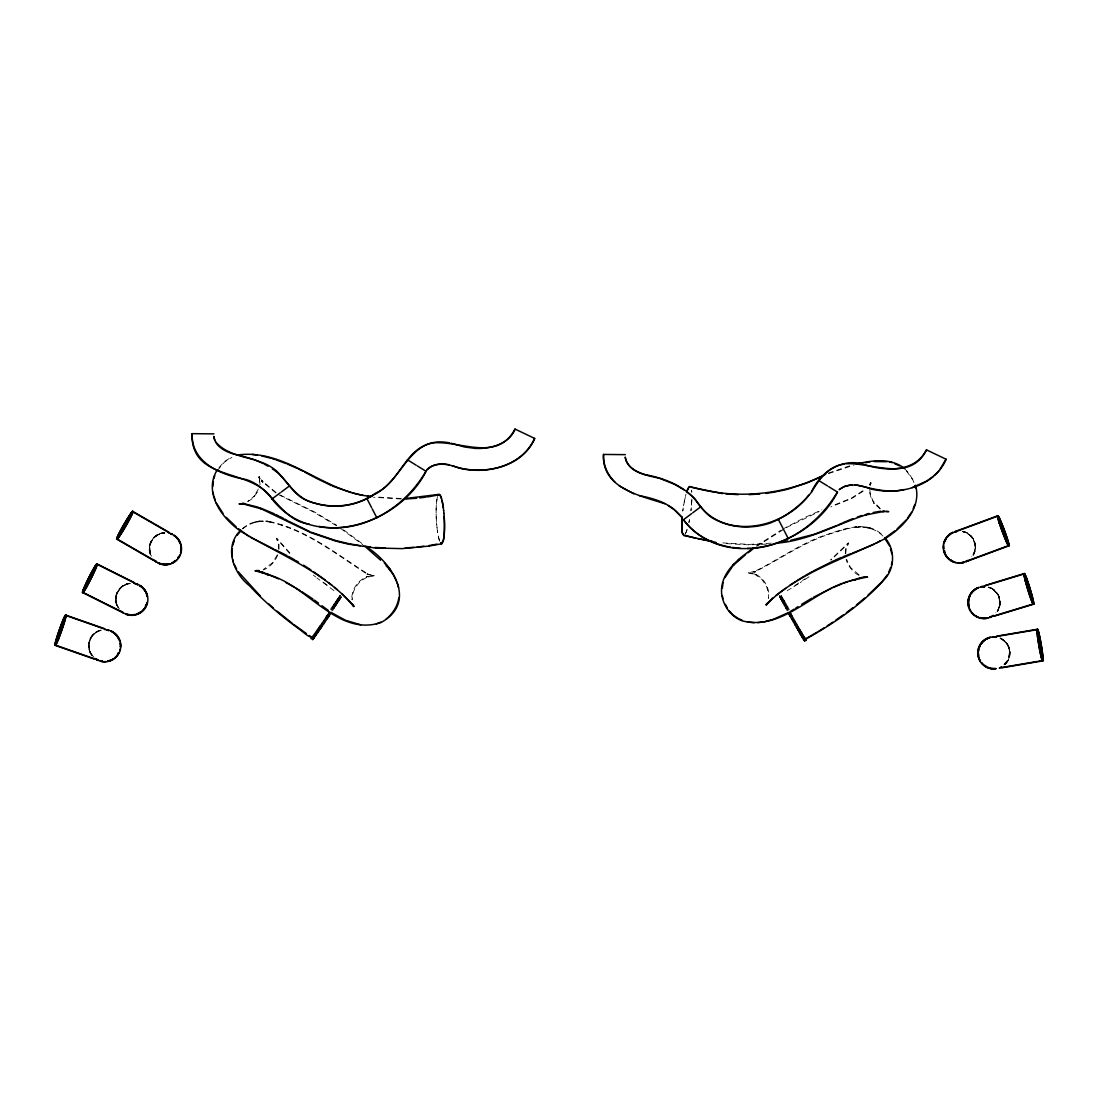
<?xml version="1.0" encoding="UTF-8"?>
<svg xmlns="http://www.w3.org/2000/svg" width="1098" height="1098" viewBox="0 0 1098 1098"><rect width="100%" height="100%" fill="white"/><g stroke="black" fill="none" stroke-linecap="round" stroke-linejoin="round"><path stroke-width="0.75" stroke-dasharray="5 3.75" d="M845.24 553.612L845.789 548.177L848.438 542.755L830.637 559.747M845.721 553.639L846.242 548.341L848.809 543.098L830.953 560.172M260.006 484.781L259.279 476.381L260.061 478.948L259.155 476.642L263.122 481.967L262.038 480.8L276.147 492.549M278.59 549.165L278.48 543.839L276.339 538.404L291.821 555.863M279.07 549.165L278.961 543.716L276.737 538.102L292.164 555.478M768.586 597.298L768.476 598.396L768.312 592.536L766.679 586.757L762.108 579.634L755.053 574.35L756.055 574.844L748.369 572.909L755.657 571.756L754.436 572.099C782.16 558.168 807.854 539.187 838.501 531.418M683.189 508.017L682.778 511.092L683.67 504.984M683.725 505.107L684.754 499.247A23.95 3.925 -82.4 0 1 685.989 494.237M684.246 502.225L684.795 499.48A23.47 3.843 -82.4 0 1 686.003 494.58M688.885 522.415L689.448 519.67M688.926 522.648L689.503 519.848M869.849 485.247L870.687 482.598L868.642 485.947L869.849 484.259M870.316 485.412L871.126 482.818L869.04 486.277L870.206 484.616M277.231 554.915L272.688 562.643L263.575 569.313M277.67 555.039C275.365 561.298 270.012 567.364 263.396 569.917M258.332 488.994L253.748 496.818L254.558 495.843L247.695 501.47M972.897 554.984C978.373 546.255 972.718 533.504 962.589 531.693A15.743 15.715 69.7 0 1 972.91 554.984L971.812 556.631M973.185 555.135C978.757 546.241 972.993 533.23 962.658 531.377A16.072 16.045 69.7 0 1 973.199 555.149M997.066 611.229C1003.05 602.843 998.164 589.791 988.159 587.375A15.743 15.715 73.1 0 1 997.08 611.243L995.886 612.808M257.536 491.959L252.76 498.382L245.197 503.172M339.941 596.283L340.462 595.418M341.505 596.722L339.364 600.181M339.213 597.463L340.572 595.363M340.284 598.739L341.272 597.175M338.28 598.945L339.804 596.612M337.155 600.688L338.829 598.163M338.266 601.91L340.16 599.055M335.851 602.692L337.649 600.002M336.99 603.859L338.98 600.894M334.41 604.902L336.29 602.088M335.576 606.027L337.621 602.98M332.831 607.29L334.766 604.408M334.025 608.374L336.098 605.3M331.157 609.829L333.119 606.906M332.392 610.859L334.451 607.798M330.429 609.335L332.406 606.412M331.678 610.378L333.737 607.318M332.145 606.837L334.094 603.941M333.367 607.921L335.425 604.847M333.765 604.476L335.672 601.677M334.945 605.602L337.004 602.569M335.274 602.294L337.1 599.632M336.427 603.475L338.431 600.524M336.633 600.345L338.349 597.847M337.759 601.567L339.68 598.739M337.827 598.643L340.284 595.171M338.925 599.892L340.751 597.243M338.843 597.216L340.27 595.281M339.927 598.492L340.998 596.996M217.5 470.356L224.472 462.093L231.884 457.386M1005.933 663.398C1013.07 655.698 1009.831 641.836 1000.004 638.103A16.072 16.045 80.4 0 1 1004.533 664.853M218.982 467.638L224.184 461.723L231.747 456.919M242.425 528.591C249.356 522.456 259.101 519.793 268.2 521.289M242.713 528.962C249.521 522.923 259.114 520.315 268.077 521.783M756.536 545.871L781.117 530.073M756.824 546.296L787.088 527.232L819.232 511.558M862.863 490.765L851.403 498.094L832.243 505.876M863.165 491.19L851.65 498.547L830.843 506.919M809.061 576.752L800.264 582.626M802.528 580.526L805.067 578.866M794.828 585.454L798.726 583.011M793.799 586.703L799.001 583.463M787.197 590.669L791.178 588.308M782.545 529.25L804.34 517.693L821.949 509.829M828.345 473.101L849.921 465.717M828.565 473.581L853.97 465.154M837.129 531.803C851.842 526.367 871.222 523.485 883.08 536.304M843.621 529.977L845.158 529.538M254.942 521.893L260.308 520.96M254.997 522.374L260.295 521.468M881.2 533.861C866.651 521.303 846.242 527.946 830.253 533.477C802.707 541.589 779.649 559.239 754.244 571.619L755.493 571.276L748.328 572.758L756.193 574.378L755.232 573.897C764.016 578.797 768.422 585.728 769.053 595.5M771.208 543.139L749.618 544.388L722.786 542.92M766.349 544.114L749.673 544.896L722.786 543.414M855.054 526.889L857.154 526.752M858.265 526.656L860.612 526.505M855.164 527.383L857.222 527.246M858.361 527.164L860.654 527.013M401.209 498.506L375.118 496.927M401.154 499L373.485 497.257M269.298 521.454C306.754 529.456 336.866 554.408 368.365 574.268L367.157 573.829L374.185 575.86L366.32 577.342L367.363 576.93L359.911 581.652L354.791 588.391L352.719 594.004L352.087 599.851L352.06 598.739M269.188 521.962C306.603 529.963 336.661 554.915 368.146 574.734L366.952 574.295L374.13 576.011L371.893 575.517L374.185 575.517L366.21 576.862L367.226 576.464C357.207 580.952 351.909 588.94 351.607 599.892L351.593 598.835M265.881 520.946L271.384 521.756M265.798 521.454L271.247 522.25M866.157 526.958L871.441 528.303M866.13 527.452L868.642 528.097M868.71 528.111L871.345 528.783M988.241 587.073C998.453 589.53 1003.435 602.857 997.341 611.408A16.072 16.045 73.1 0 0 990.149 587.718M281.225 524.707L282.749 525.269M287.731 527.109L289.09 527.603M859.103 574.899L850.552 567.529L846.627 559.472M858.952 575.352C853.64 572.936 847.738 566.06 846.174 559.568M280.237 495.074L314.193 511.792L336.633 525.228M278.192 494.471L313.932 512.244L336.345 525.668M343.496 529.812L363.205 544.361M340.476 528.371L362.889 544.773M275.859 492.988L261.681 481.171L262.751 482.324L258.716 476.903L259.608 479.167L258.826 476.573L259.663 481.981M334.025 590.669L316.828 577.919M323.141 582.146L329.29 586.689M880.267 508.525L872.965 500.825L870.645 495.239L869.726 489.337M880.047 508.937L873.514 502.664L874.228 503.666L871.194 498.259L869.534 492.343M313.328 575.091L315.661 576.972M904.642 468.626L908.76 473.101L914.565 482.447M92.397 655.52A15.743 15.715 -70.7 0 1 101.194 630.403C89.473 632.626 84.862 648.987 93.742 656.975M906.509 471.069L912.809 479.867L915.114 485.453M118.323 607.4A15.743 15.715 -63.4 0 1 130.223 583.614C118.323 584.328 111.667 599.961 119.449 609.019M779.456 596.008L779.992 596.845M781.158 595.624L781.886 596.818M779.223 595.445L780.705 597.998M781.378 595.898L782.778 598.314M779.978 596.694L781.584 599.481M782.325 597.477L785.043 602.157M780.925 598.259L782.627 601.224M783.437 599.357L786.374 604.449M782.037 600.139L785.111 605.478M782.449 600.894L783.807 603.241M786.086 603.9L787.801 606.919M784.699 604.682L786.511 607.908M787.582 606.48L789.311 609.555M786.195 607.276L787.993 610.488M786.827 606.919L788.57 609.98M785.427 607.702L787.252 610.913M785.386 604.298L787.088 607.331M783.986 605.08L785.811 608.306M784.054 601.869L785.701 604.82M782.654 602.665L784.452 605.849M782.86 599.673L784.439 602.5M781.474 600.469L783.203 603.584M781.831 597.751L783.299 600.414M780.431 598.547L782.092 601.526M780.98 596.132L782.311 598.575M781.131 599.728L779.47 596.585M779.58 596.914L780.925 599.371M91.01 654.051C85.287 645.24 90.818 632.132 101.126 630.115A16.072 16.045 -70.7 0 0 90.997 654.051M780.856 595.789L781.501 597.024M117.129 605.767C112.559 596.296 119.709 584.012 130.195 583.299A16.072 16.045 -63.4 0 0 118.035 607.565M150.728 554.257C146.803 544.732 154.516 533.12 164.81 533.052A15.743 15.715 -60 0 0 151.51 556.068M437.059 527.562L437.333 530.567A23.95 3.925 86.9 0 0 439.639 541.245M436.771 524.652L436.99 527.74M437.567 496.516A25.35 4.159 86.9 0 0 436.277 518.613L436.688 524.775M436.455 521.715L436.277 518.613A24.842 4.076 86.9 0 1 437.622 496.969M990.478 587.622A16.058 15.99 73.1 0 1 997.67 611.312M990.355 587.924A15.743 15.674 73.1 0 1 997.409 611.133M691.63 490.147A25.35 4.159 -82.4 0 1 691.809 491.945M691.891 498.986A25.35 4.159 -82.4 0 1 690.917 510.803A24.842 4.076 -82.4 0 0 691.795 499.233M687.06 529.771A23.95 3.925 -82.4 0 1 685.166 534.259M691.534 490.559A24.842 4.076 -82.4 0 1 691.713 492.316M687.06 529.401A23.47 3.843 -82.4 0 1 685.207 533.793M1000.36 638.048A16.058 15.99 80.4 0 1 1004.876 664.784M1000.237 638.336A15.743 15.674 80.4 0 1 1003.119 665.772M91.82 655.588A16.058 15.99 -70.7 0 1 100.796 629.991M90.956 653.763A15.743 15.674 -70.7 0 1 100.865 630.307M116.813 605.602A16.058 15.99 -63.4 0 1 127.89 583.477M117.102 605.478A15.743 15.674 -63.4 0 1 129.907 583.463M962.987 531.254A16.058 15.99 69.7 0 1 973.514 555.025M962.919 531.569A15.743 15.674 69.7 0 1 973.24 554.861M150.11 554.188A16.058 15.99 -60 0 1 164.494 532.544M151.208 555.89A15.743 15.674 -60 0 1 164.508 532.859M439.653 540.806A23.47 3.843 86.9 0 1 437.388 530.348M1009.501 652.253L1007.882 659.912L1002.762 665.827A15.743 15.715 80.4 0 0 999.88 638.391C1005.384 640.697 1009.295 646.269 1009.501 652.253M149.589 546.42L150.426 554.366A16.072 16.045 -60 0 1 164.796 532.708C157.316 532.955 150.577 538.981 149.589 546.42"/><path stroke-width="1.5" d="M192.205 433.655C190.778 462.944 222.125 475.352 246.103 479.551C272.414 487.43 280.47 520.246 309.293 524.171M603.639 454.435C602.857 464.866 607.661 475.05 615.045 482.242M232.103 548.588L232.117 556.713M722.319 588.35L723.06 582.516M212.861 486.579L213.383 481.555M891.466 564.811L891.919 562.08M398.78 597.957C397.627 606.357 392.439 613.947 386.002 619.258M213.89 478.618L214.755 475.75M232.598 545.692L234.354 540.655M890.656 567.419L888.749 572.236M240.737 530.279C223.47 546.365 233.064 573.17 249.603 585.824C264.563 601.951 281.431 616.211 299.219 629.127C307.838 635.413 312.422 642.426 317.349 630.211M309.252 635.495L313.41 638.295L314.275 636.716M913.179 508.703L914.799 504.545M515.14 429.126C509.335 443.4 492.179 448.423 478.028 448.519M534.575 438.39C521.056 468.626 480.869 476.052 452.047 465.689M926.575 449.919C909.679 482.791 873.102 462.409 846.174 463.754M946.009 459.184L939.696 469.82M767.79 602.747L766.294 605.025L771.51 599.522L770.494 600.469C803.324 570.809 846.187 558.155 884.796 538.816C902.611 527.836 921.977 508.278 915.567 485.357M724.996 577.603L732.984 565.635L745.556 554.682M313.767 637.567L313.122 638.734L313.946 637.691M427.053 469.875C435.508 461.174 449.274 464.125 459.28 468.132C486.785 474.83 522.552 466.458 534.781 438.486L514.948 429.03C498.08 461.805 461.572 441.327 434.712 442.741C405.244 446.035 400.866 482.022 375.557 493.194C358.346 505.505 335.672 509.06 315.387 503.255C299.274 500.208 290.503 486.4 280.457 475.159C263.781 454.668 232.131 461.256 215.73 441.972M425.928 471.207C404.942 507.77 362.024 534.534 319.01 526.409M839.435 489.639C848.301 482.214 860.942 485.069 870.7 488.926C898.219 495.61 933.973 487.251 946.202 459.28L926.369 449.823C914.62 473.705 882.257 471.275 860.969 463.466C839.545 459.211 820.151 472.881 811.532 491.794M837.349 491.986C819.781 522.223 787.774 546.035 752.254 548.327M217.116 470.109C203.144 492.755 222.125 518.517 240.805 531.322C277.767 553.625 319.518 569.601 349.919 601.759L348.972 600.73L353.748 606.618L352.431 604.243M312.038 637.142L311.118 638.83L320.465 625.668M314.989 635.564L312.45 639.736L320.328 628.687M314.138 636.799L315.908 634.109M315.675 634.466L316.8 632.709M317.02 632.393L318.283 630.444M318.091 630.705L319.696 628.276M329.537 612.3L323.855 620.741M330.869 613.192L327.108 618.764L328.988 616.005M325.749 617.941L327.657 615.1M325.186 621.633L327.122 618.723M322.002 623.472L323.965 620.548M323.334 624.364L325.337 621.358M322.181 623.156L318.516 628.564M323.594 623.925L319.847 629.456M320.177 628.934L321.92 626.382M907.415 518.256L911.573 512.286M317.308 633.052L318.859 630.828M316.114 634.754L317.528 632.736M887.349 574.858L881.831 581.94L868.093 595.061M315.099 636.181L316.348 634.411M314.275 637.307L315.346 635.797M313.671 638.116L314.55 636.909M237.113 535.248L241.038 530.622M752.679 548.629C738.048 559.074 720.288 572.731 721.592 592.824C722.58 604.929 730.568 616.705 742.221 620.85C784.892 631.625 815.32 586.62 855.424 579.73M765.91 604.682L772.594 598.108M808.718 495.225C782.49 530.156 720.357 541.465 695.418 499.494C682.38 485.33 663.727 478.028 645.144 474.638C636.703 472.181 626.684 466.925 625.366 457.29M426.889 469.738C432.392 463.836 441.533 463.054 449.027 464.742M906.234 519.93L897.052 528.962M934.398 475.31L938.804 471.042M738.185 560.076L739.201 559.115M732.627 565.25L733.972 564.001M732.984 565.635L734.301 564.399M738.515 560.46L739.517 559.527M894.76 530.883L884.521 538.377M864.757 598.026L856.44 604.902M839.284 489.488L844.499 486.373L852.254 484.767M846.352 612.684L852.762 607.839M747.999 552.788L752.967 549.055M776.204 595.212L785.564 588.322M213.959 433.875L191.985 433.655C190.928 482.818 251.964 467.172 271.961 498.972L280.223 492.824M281.308 492.014L289.584 485.851M691.658 513.603L683.381 519.766C724.804 572.744 809.981 546.31 837.541 492.11L828.757 486.702M692.742 512.793L701.018 506.645M843.703 614.606L835.605 620.301M933.3 476.381L926.932 480.938L912.205 487.526M438.445 494.704L439.447 494.429A23.95 3.925 86.9 0 1 443.331 507.564L443.606 510.584M438.486 495.184L439.461 494.924A23.47 3.843 86.9 0 1 441.506 498.863M244.346 503.392L239.021 503.9L245.43 504.243L243.248 503.927L262.312 509.184L260.885 508.649L310.995 532.708L335.782 541.122L348.642 544.183L375.036 547.984L401.95 548.629L428.975 546.09L441.725 543.771L443.084 541.643A25.35 4.159 86.9 0 0 444.374 519.546L444.196 516.444M789.709 585.412L795.693 581.487M827.233 625.86L832.86 622.182M795.611 608.237L798.04 606.645M372.387 495.445C403.68 481.789 408.346 434.547 449.521 442.892M818.628 631.281L824.392 627.685M796.901 580.705L804.299 576.148M801.691 604.271L811.902 598.177M790.08 611.613L794.225 609.088M817.159 632.16L805.465 638.94M875.861 543.441L880.198 540.916M805.561 575.421L811.875 571.784M371.289 496.131C352.76 507.743 328.673 509.184 308.511 501.045C292.041 495.651 286.647 477.397 272.373 468.97M271.961 498.972C313.369 551.951 398.547 525.53 426.106 471.316L417.322 465.909M805.52 639.269C834.947 622.868 864.153 602.98 886.402 577.081C895.076 565.703 894.527 548.437 884.947 537.773M813.165 571.097L833.849 560.735M813.385 597.326L831.515 588.212M788.693 612.464L773.308 619.327L764.469 621.77M874.365 544.169L852.185 553.241M773.17 521.825C788.076 515.044 801.513 504.764 811.71 491.918C819.135 479.236 828.565 465.772 844.582 464.083M821.647 476.477L806.563 483.106L788.09 489.09M838.145 524.94L842.001 523.183M833.039 587.567L842.07 583.82M836.717 525.544L814.538 534.204L790.807 540.271M835.153 560.131L841.356 557.468M825.586 474.24C783.986 495.802 734.425 499.947 689.668 486.455A23.95 3.925 -82.4 0 0 686.621 492.124M843.291 522.593L846.832 521.083M848.027 520.576L852.721 518.723M376.394 623.815L380.855 622.086M842.907 556.81L850.579 553.804M956.633 530.979L997.986 515.689M957.374 531.048L998.096 515.991M967.626 560.749L1008.993 545.445M967.75 561.051L1009.103 545.747M843.566 583.216L847.999 581.624M857.36 517.021L861.916 515.497M771.867 522.428C753.201 529.373 731.392 528.522 713.851 518.805C702.555 512.903 698.15 499.988 687.911 492.81M849.468 581.103L859.446 578.056M236.825 455.135C286.262 447.531 324.143 493.222 372.098 496.488M985.263 585.399L1024.434 573.499M985.373 585.701L1024.53 573.801M993.47 616.074L1033.657 603.859M993.58 616.376L1033.753 604.161M854.038 580.115L861.024 578.152M866.336 514.18L869.122 513.439M860.585 577.795L864.428 576.875M859.46 578.591L867.571 576.999L864.263 577.109M856.399 464.015C872.21 460.378 891.027 457.468 904.642 468.626M777.809 491.451L786.648 489.502M873.185 512.491L880.843 511.188M438.926 494.375L405.848 498.478M427.52 496.941L437.32 495.157M428.961 545.596L436.922 544.155M996.229 636.236L1037.637 629.236M997.341 636.373L1009.817 634.273M1010.585 634.136L1037.692 629.552M1001.513 667.529L1004.89 666.966M1006.056 666.761L1037.171 661.504M1038.008 661.367L1042.537 660.598M1001.582 667.845L1042.976 660.845M765.841 493.427L776.341 491.78M784.315 541.396L787.568 540.889M776.272 543.181C808.485 540.875 836.456 524.295 866.542 514.633L865.087 515.058L884.508 511.311L882.298 511.462L888.721 511.613L886.072 511.352M865.183 462.711L869.822 462.011M904.148 489.543C887.459 493.757 871.153 488.13 855.067 484.753M757.853 622.621L762.822 621.99M419.779 497.902L425.983 497.133M417.171 547.051L423.91 546.214M759.761 494.004L749.056 494.649M874.241 461.558L886.937 461.695M405.807 498.972L416.677 498.272M405.368 547.902L413.809 547.367M690.107 486.922L689.613 486.936A23.47 3.843 -82.4 0 0 686.621 492.494M682.133 517.199A25.35 4.159 -82.4 0 0 682.325 533.216L684.027 535.44M258.936 570.507L256.397 570.562L263.122 572.483M258.922 571.001L254.983 570.74L262.944 572.964M625.393 454.654L603.42 454.435C602.006 488.583 639.928 495.459 664.908 503.79M747.203 548.451L750.579 548.492M738.281 494.649L725.929 493.88M375.132 547.477L385.178 548.026M865.224 577.15L866.198 577.205M476.491 448.56L464.495 446.982L451.127 443.208M754.216 622.662L747.45 622.058M363.52 546.173L370.15 546.914M441.725 543.771L441.218 543.716A23.95 3.925 86.9 0 1 440.696 543.277M732.105 547.394L740.45 548.369M252.211 454.421L257.385 455.135M242.603 503.364L258.414 507.249M722.841 493.62L691.713 487.347M712.739 541.479L697.752 538.624M716.074 542.453L683.519 535.467M367.459 496.2L370.479 496.721M350.427 543.977L360.226 545.692M360.775 624.831L345.623 620.343L330.827 612.286M239.186 455.327L253.528 459.335M639.338 495.623C651.759 498.053 664.441 501.525 674.46 509.637M730.431 547.188C712.286 543.908 694.183 535.22 683.56 519.629M237.923 455.052C227.959 453.076 215.469 447.792 213.712 436.524M261.749 455.931L271.096 458.305M352.609 492.947L362.958 495.404M348.793 543.688L335.961 540.628L311.214 532.242M889.531 461.956L892.098 462.615M685.138 535.385L696.091 538.281M658.429 478.028C646.049 475.187 627.96 472.318 625.146 457.317M351.168 492.508L332.68 486.181M272.331 458.69L274.802 459.472M659.761 478.385L674.803 484.41L683.793 489.763M65.537 615.031L104.79 628.77M65.798 615.456L104.694 629.085M55.037 644.979L76.393 652.459M76.915 652.637L94.689 658.869M54.941 645.281L94.565 659.157M276.037 459.856L286.317 463.658M259.773 507.729L274.349 513.809M261.626 571.934L268.42 574.432M261.42 572.401L268.228 574.913M254.777 459.842L263.383 463.631M267.089 573.938L278.412 578.824M266.869 574.405C307.069 583.793 336.688 637.279 380.992 622.539C417.913 602.226 392.439 562.615 365.661 546.392M287.594 464.152L296.693 468.146M633.862 493.853L619.162 485.796M894.596 463.631L899.482 465.813M273.731 548.959L250.769 537.485M331.322 485.577L314.989 477.616M309.732 531.583L288.39 521.138M739.489 618.998L742.358 620.384M275.214 549.673L287.127 555.684M298.011 468.75L303.309 471.344M275.873 514.55L278.892 516.033M96.802 563.823L134.354 582.626M96.665 564.111L133.874 582.736M82.597 592.206L120.162 611.01M82.446 592.481L121.288 611.929M304.64 472.044L313.63 476.889M280.031 516.623L283.462 518.407M285.658 582.434L294.415 587.238M264.536 464.262L267.994 466.17M284.684 519.093L287.154 520.466M288.623 556.466L294.868 559.98M738.048 618.298L733.148 615.086L729.086 610.68M132.625 511.297L168.982 532.297M132.46 511.572L168.845 532.571M116.759 538.775L153.13 559.788M116.594 539.063L154.2 560.776M296.103 560.68L298.587 562.176M295.87 588.061L300.221 590.697M818.82 480.581L827.604 485.989M407.399 459.788L416.183 465.209M668.298 505.656L674.323 509.815L681.24 516.746M303.556 565.182L310.912 569.917M301.675 591.575L313.04 599.11M313.314 571.564L325.145 579.977M249.342 536.648L238.609 528.852M306.493 633.628L294.044 624.666M314.412 600.112L318.516 603.104M328.206 610.378L321.961 605.753M292.686 623.65L277.067 611.161M328.535 582.613L331.939 585.248M683.574 534.973L682.407 532.791A24.842 4.076 -82.4 0 1 682.229 517.076M236.111 526.793L226.161 517.295M366.567 547.82L380.622 560.186M334.533 587.389L337.141 589.544M675.325 510.392L681.419 516.609M342.151 593.881L354.146 606.302M268.53 603.708L273.333 607.976M260.501 596.214L238.28 571.77M384.341 562.986L385.288 564.015M389.186 568.256L390.435 569.629M388.816 568.627L393.811 575.448L396.543 581.254M385.933 565.484L390.051 569.972M884.617 538.102L889.49 545.761M223.018 513.397L216.182 502.774M805.163 638.775L803.901 636.73M802.995 638.281L804.271 640.216L803.722 639.009M802.281 637.128L803.228 638.707M802.995 635.234L806.261 640.477L805.479 638.72M801.389 635.66L804.861 641.273L803.407 638.212M236.605 569.025L234.245 564.331M803.448 636.071L800.73 631.391M800.36 633.903L802.062 636.867M802.336 634.191L799.399 629.099M800.936 634.987L797.875 629.648M799.179 631.885L800.538 634.232M797.971 626.615L799.687 629.648M796.475 627.219L798.287 630.444M796.462 623.993L798.191 627.054M794.993 624.638L796.791 627.85M794.897 621.235L796.613 624.309M793.456 621.935L795.213 625.105M794.979 621.441L789.984 612.574M791.891 619.176L793.58 622.223M725.284 604.298L727.452 608.127M791.905 619.286L788.584 613.37M790.107 612.753L791.685 615.58M792.742 618.805L794.403 621.756M788.707 613.535L790.313 616.39M797.299 627.013L798.671 629.511M800.332 632.462L801.513 634.658M801.073 633.93L802.062 635.756M801.856 635.399L803.969 639.448M778.262 519.217L782.998 528.371M783.615 529.579L788.35 538.747M366.828 498.423L371.563 507.592M372.181 508.799L376.93 517.954M805.369 638.652L805.671 639.42M397.064 582.53L398.615 587.581M214.783 440.078L213.932 436.51M890.492 548.616L891.837 553.79M214 496.227L215.304 500.51M232.721 559.376L233.311 561.97M212.971 492.151L213.575 494.8M915.114 485.453L915.759 488.39M722.347 595.802L722.978 598.712M443.674 510.405L443.894 513.493M443.963 513.384L444.292 519.532A24.842 4.076 86.9 0 1 443.029 541.177L441.204 543.222A23.47 3.843 86.9 0 1 440.682 542.796M1024.393 574.611A15.743 0.988 73.1 0 1 1030.267 589.502A15.743 0.988 73.1 0 1 1032.765 602.596M1024.393 575.064A16.058 1.016 73.1 0 1 1030.006 588.555A16.058 1.016 73.1 0 1 1032.847 602.884M988.022 618.064A16.058 15.99 73.1 0 1 974.681 615.223M973.157 613.906A16.058 15.99 73.1 0 1 971.812 612.409M970.659 610.763A16.058 15.99 73.1 0 1 969.726 608.978M969.026 607.084A16.058 15.99 73.1 0 1 969.973 595.308M970.975 593.551A16.058 15.99 73.1 0 1 978.702 587.389M980.61 586.812A16.058 15.99 73.1 0 1 984.604 586.387M993.484 615.621A16.058 15.99 73.1 0 1 989.929 617.488M987.953 617.749A15.743 15.674 73.1 0 1 980.157 617.598M968.875 605.067A15.743 15.674 73.1 0 1 968.971 599.165M969.507 597.271A15.743 15.674 73.1 0 1 970.261 595.445M971.236 593.73A15.743 15.674 73.1 0 1 975.34 589.516M977.014 588.487A15.743 15.674 73.1 0 1 978.812 587.691M982.628 586.785A15.743 15.674 73.1 0 1 984.604 586.703M993.306 615.347A15.743 15.674 73.1 0 1 989.82 617.186M980.253 586.908A16.072 16.045 73.1 0 1 984.261 586.469M991.425 616.774A16.072 16.045 73.1 0 1 989.572 617.598M987.651 618.188A16.072 16.045 73.1 0 1 968.573 607.221A16.072 16.045 73.1 0 1 978.318 587.499M982.271 586.881A15.743 15.715 73.1 0 1 984.247 586.799M991.274 616.5A15.743 15.715 73.1 0 1 989.463 617.296M987.569 617.872A15.743 15.715 73.1 0 1 979.732 617.735M977.865 617.076A15.743 15.715 73.1 0 1 976.095 616.198M974.448 615.113A15.743 15.715 73.1 0 1 971.62 612.355M970.495 610.735A15.743 15.715 73.1 0 1 969.575 608.978M968.875 607.125A15.743 15.715 73.1 0 1 969.822 595.569M970.81 593.853A15.743 15.715 73.1 0 1 976.63 588.597M1037.459 631.076A15.743 0.988 80.4 0 1 1040.89 642.948A15.743 0.988 80.4 0 1 1042.633 660.323M1037.39 630.801A16.058 1.016 80.4 0 1 1041.069 643.895A16.058 1.016 80.4 0 1 1042.482 660.159M995.859 668.819A16.058 15.99 80.4 0 1 987.98 667.653M986.182 666.747A16.058 15.99 80.4 0 1 984.508 665.635M982.985 664.317A16.058 15.99 80.4 0 1 981.639 662.808M980.487 661.161A16.058 15.99 80.4 0 1 979.567 659.363M978.853 657.482A16.058 15.99 80.4 0 1 978.181 653.502M978.222 651.485A16.058 15.99 80.4 0 1 978.524 649.494M979.059 647.559A16.058 15.99 80.4 0 1 979.841 645.693M980.843 643.95A16.058 15.99 80.4 0 1 990.506 637.211M992.482 636.867A16.058 15.99 80.4 0 1 996.49 636.964M1001.582 667.09A16.058 15.99 80.4 0 1 999.743 667.9M995.817 668.504A15.743 15.674 80.4 0 1 991.892 668.408M989.957 667.996A15.743 15.674 80.4 0 1 988.104 667.351M986.333 666.472A15.743 15.674 80.4 0 1 984.7 665.374M978.716 655.465A15.743 15.674 80.4 0 1 978.51 653.488M978.551 651.512A15.743 15.674 80.4 0 1 978.84 649.563M979.361 647.655A15.743 15.674 80.4 0 1 980.116 645.83M981.104 644.128A15.743 15.674 80.4 0 1 985.208 639.914M986.896 638.885A15.743 15.674 80.4 0 1 988.694 638.089M992.51 637.197A15.743 15.674 80.4 0 1 996.435 637.279M995.461 668.888A16.072 16.045 80.4 0 1 977.934 655.588A16.072 16.045 80.4 0 1 990.108 637.265M992.057 636.936A16.072 16.045 80.4 0 1 996.078 637.018M1001.184 667.172A16.072 16.045 80.4 0 1 999.331 667.982M995.433 668.572A15.743 15.715 80.4 0 1 981.434 662.698M980.308 661.065A15.743 15.715 80.4 0 1 979.389 659.322M978.702 657.455A15.743 15.715 80.4 0 1 978.044 653.571M978.085 651.594A15.743 15.715 80.4 0 1 978.908 647.724M979.677 645.912A15.743 15.715 80.4 0 1 990.19 637.581M992.084 637.252A15.743 15.715 80.4 0 1 996.037 637.334M65.4 616.87A15.743 0.988 -70.7 0 1 65.194 617.817M55.353 644.828A15.743 0.988 -70.7 0 1 59.031 630.787A15.743 0.988 -70.7 0 1 65.537 615.374M55.545 644.691A16.058 1.016 -70.7 0 1 59.004 630.801A16.058 1.016 -70.7 0 1 65.688 615.347M110.637 630.828A16.058 15.99 -70.7 0 1 119.723 640.985M120.176 642.948A16.058 15.99 -70.7 0 1 120.341 646.969M118.708 652.761A16.058 15.99 -70.7 0 1 117.692 654.518M116.484 656.124A16.058 15.99 -70.7 0 1 115.07 657.551M113.492 658.814A16.058 15.99 -70.7 0 1 108.002 661.257M106.026 661.586A16.058 15.99 -70.7 0 1 100.042 661.078M98.161 660.42A16.058 15.99 -70.7 0 1 94.689 658.416M104.79 629.579A16.058 15.99 -70.7 0 1 108.757 630.17M110.514 631.117A15.743 15.674 -70.7 0 1 118.749 639.228M118.419 652.624A15.743 15.674 -70.7 0 1 117.431 654.339M109.814 660.365A15.743 15.674 -70.7 0 1 107.933 660.941M102.059 661.188A15.743 15.674 -70.7 0 1 100.138 660.776M98.285 660.131A15.743 15.674 -70.7 0 1 96.528 659.253M106.739 630.06A15.743 15.674 -70.7 0 1 108.675 630.472M111.022 630.952A16.072 16.045 -70.7 0 1 119.929 651.059A16.072 16.045 -70.7 0 1 100.412 661.229M98.559 660.571A16.072 16.045 -70.7 0 1 95.073 658.553M107.192 629.868A16.072 16.045 -70.7 0 1 109.169 630.293M112.669 632.119A15.743 15.715 -70.7 0 1 119.86 641.218M120.3 643.154A15.743 15.715 -70.7 0 1 120.464 647.093M120.162 649.055A15.743 15.715 -70.7 0 1 119.627 650.949M118.858 652.775A15.743 15.715 -70.7 0 1 116.676 656.069M115.29 657.469A15.743 15.715 -70.7 0 1 108.345 661.092M102.443 661.325A15.743 15.715 -70.7 0 1 100.508 660.914M98.683 660.282A15.743 15.715 -70.7 0 1 96.912 659.404M107.151 630.183A15.743 15.715 -70.7 0 1 109.073 630.609M82.926 592.096A15.743 0.988 -63.4 0 1 89.24 576.862A16.058 1.016 -63.4 0 1 96.802 564.66M96.665 564.935A15.743 0.988 -63.4 0 0 89.24 576.862A16.058 1.016 -63.4 0 0 82.789 592.371M96.116 566.541A15.743 0.988 -63.4 0 1 95.677 567.625M84.217 590.299A15.743 0.988 -63.4 0 1 83.681 591.108M96.24 566.307A16.058 1.016 -63.4 0 1 95.8 567.405M84.107 590.546A16.058 1.016 -63.4 0 1 83.572 591.369M139.542 585.22A16.058 15.99 -63.4 0 1 147.269 596.461M147.105 602.473A16.058 15.99 -63.4 0 1 142.122 611.051M140.544 612.3A16.058 15.99 -63.4 0 1 136.976 614.153M135.04 614.743A16.058 15.99 -63.4 0 1 125.186 613.892M123.401 613A16.058 15.99 -63.4 0 1 121.727 611.874M133.901 583.244A16.058 15.99 -63.4 0 1 137.758 584.328M139.377 585.495A15.743 15.674 -63.4 0 1 144.936 590.985M146.514 594.594A15.743 15.674 -63.4 0 1 146.954 596.516M146.254 604.312A15.743 15.674 -63.4 0 1 145.485 606.123M140.352 612.039A15.743 15.674 -63.4 0 1 136.866 613.864M134.972 614.427A15.743 15.674 -63.4 0 1 125.309 613.59M123.566 612.711A15.743 15.674 -63.4 0 1 121.933 611.627M135.781 583.971A15.743 15.674 -63.4 0 1 137.634 584.616M139.913 585.399A16.072 16.045 -63.4 0 1 146.185 606.48A16.072 16.045 -63.4 0 1 125.543 614.084M123.786 613.192A16.072 16.045 -63.4 0 1 120.574 610.749M134.272 583.409A16.072 16.045 -63.4 0 1 138.142 584.507M139.748 585.673A15.743 15.715 -63.4 0 1 147.365 596.708M147.214 602.61A15.743 15.715 -63.4 0 1 127.533 614.441M136.152 584.15A15.743 15.715 -63.4 0 1 138.019 584.809M998 516.801A15.743 0.988 69.7 0 1 1004.409 530.389A16.058 1.016 69.7 0 1 1008.486 545.171M1008.389 544.883A15.743 0.988 69.7 0 0 1004.409 530.389A16.058 1.016 69.7 0 0 997.89 516.527M964.277 562.341A16.058 15.99 69.7 0 1 958.307 562.945M954.382 562.094A16.058 15.99 69.7 0 1 950.799 560.296M949.194 559.074A16.058 15.99 69.7 0 1 945.474 554.339M944.651 552.5A16.058 15.99 69.7 0 1 944.074 550.565M943.745 548.575A16.058 15.99 69.7 0 1 943.662 546.571M944.239 542.59A16.058 15.99 69.7 0 1 953.146 532.269M955.027 531.569A16.058 15.99 69.7 0 1 956.989 531.116M967.928 560.707A16.058 15.99 69.7 0 1 966.144 561.641M964.181 562.025A15.743 15.674 69.7 0 1 962.26 562.478M952.68 561.023A15.743 15.674 69.7 0 1 950.978 560.021M944.953 552.39A15.743 15.674 69.7 0 1 944.39 550.496M945.2 540.806A15.743 15.674 69.7 0 1 946.078 539.036M947.162 537.402A15.743 15.674 69.7 0 1 949.921 534.589M951.541 533.463A15.743 15.674 69.7 0 1 953.284 532.557M955.123 531.885A15.743 15.674 69.7 0 1 957.031 531.432M967.763 560.433A15.743 15.674 69.7 0 1 966.02 561.353M963.907 562.478A16.072 16.045 69.7 0 1 944.211 552.665A16.072 16.045 69.7 0 1 952.776 532.393M954.615 531.707A16.072 16.045 69.7 0 1 956.578 531.254M967.544 560.872A16.072 16.045 69.7 0 1 965.746 561.805M963.811 562.176A15.743 15.715 69.7 0 1 957.936 562.78M955.987 562.492A15.743 15.715 69.7 0 1 950.552 560.186M948.974 558.992A15.743 15.715 69.7 0 1 947.56 557.606M946.339 556.055A15.743 15.715 69.7 0 1 945.323 554.353M944.513 552.555A15.743 15.715 69.7 0 1 943.951 550.661M943.621 548.712A15.743 15.715 69.7 0 1 943.704 544.759M944.129 542.824A15.743 15.715 69.7 0 1 945.653 539.187M946.75 537.54A15.743 15.715 69.7 0 1 952.899 532.681M954.711 532.022A15.743 15.715 69.7 0 1 956.633 531.569M967.379 560.598A15.743 15.715 69.7 0 1 965.622 561.503M117.911 537.759A15.743 0.988 -60 0 1 123.8 524.707A15.743 0.988 -60 0 1 132.158 513.082M117.774 538.006A16.058 1.016 -60 0 1 123.292 525.571A16.058 1.016 -60 0 1 132.57 512.135M132.309 512.835A16.058 1.016 -60 0 1 131.911 513.74M131.417 514.811A16.058 1.016 -60 0 1 130.799 516.06M174.019 535.193A16.058 15.99 -60 0 1 180.154 542.947M180.731 544.883A16.058 15.99 -60 0 1 180.552 552.857M178.988 556.576A16.058 15.99 -60 0 1 177.876 558.251M175.062 561.133A16.058 15.99 -60 0 1 171.617 563.219M169.737 563.933A16.058 15.99 -60 0 1 157.988 562.958M156.259 561.956A16.058 15.99 -60 0 1 154.653 560.749M168.502 532.873A16.058 15.99 -60 0 1 172.29 534.191M173.841 535.467A15.743 15.674 -60 0 1 178.041 539.571M179.056 541.259A15.743 15.674 -60 0 1 179.852 543.071M180.745 546.9A15.743 15.674 -60 0 1 180.648 550.839M178.713 556.412A15.743 15.674 -60 0 1 177.615 558.059M174.857 560.872A15.743 15.674 -60 0 1 173.237 562.011M167.72 564.07A15.743 15.674 -60 0 1 158.126 562.67M156.438 561.696A15.743 15.674 -60 0 1 154.873 560.502M174.362 535.385A16.072 16.045 -60 0 1 179.386 556.81A16.072 16.045 -60 0 1 158.332 563.164M156.63 562.19A16.072 16.045 -60 0 1 153.569 559.555M170.808 533.614A16.072 16.045 -60 0 1 172.661 534.397M174.184 535.646A15.743 15.715 -60 0 1 180.648 553.008M179.99 554.874A15.743 15.715 -60 0 1 178.013 558.292M176.723 559.788A15.743 15.715 -60 0 1 171.878 563.164M170.025 563.85A15.743 15.715 -60 0 1 158.469 562.876M156.808 561.915A15.743 15.715 -60 0 1 155.23 560.721M170.698 533.916A15.743 15.715 -60 0 1 172.523 534.685M442 500.702A23.47 3.843 86.9 0 1 443.263 507.798M1025.271 580.705A16.058 1.016 73.1 0 0 1033.259 604.312A16.058 1.016 73.1 0 0 1027.454 581.871A16.058 1.016 73.1 0 0 1025.271 580.705M1025.34 580.869A15.743 0.988 73.1 0 0 1033.163 604.01A15.743 0.988 73.1 0 0 1027.481 582.009A15.743 0.988 73.1 0 0 1025.34 580.869M1037.541 636.497A16.058 1.016 80.4 0 0 1042.469 660.927A16.058 1.016 80.4 0 0 1039.559 637.924A16.058 1.016 80.4 0 0 1037.541 636.497M1037.583 636.662A15.743 0.988 80.4 0 0 1042.414 660.612A15.743 0.988 80.4 0 0 1039.573 638.075A15.743 0.988 80.4 0 0 1037.583 636.662M58.523 638.967A16.058 1.016 -70.7 0 0 66.017 615.196A16.058 1.016 -70.7 0 0 57.453 636.744A16.058 1.016 -70.7 0 0 58.523 638.967M58.565 638.803A15.743 0.988 -70.7 0 0 65.921 615.498A15.743 0.988 -70.7 0 0 57.508 636.62A15.743 0.988 -70.7 0 0 58.565 638.803M86.811 586.689A16.058 1.016 -63.4 0 0 97.269 564.056A16.058 1.016 -63.4 0 0 86.028 584.342A16.058 1.016 -63.4 0 0 86.811 586.689M86.879 586.51A15.743 0.988 -63.4 0 0 97.132 564.345A15.743 0.988 -63.4 0 0 86.111 584.218A15.743 0.988 -63.4 0 0 86.879 586.51M999.235 522.826A16.058 1.016 69.7 0 0 1008.609 545.926A16.058 1.016 69.7 0 0 1001.486 523.856A16.058 1.016 69.7 0 0 999.235 522.826M999.317 522.991A15.743 0.988 69.7 0 0 1008.499 545.624A15.743 0.988 69.7 0 0 1001.513 524.007A15.743 0.988 69.7 0 0 999.317 522.991M121.288 533.518A16.058 1.016 -60 0 0 133.078 511.558A16.058 1.016 -60 0 0 120.643 531.13A16.058 1.016 -60 0 0 121.288 533.518M121.37 533.367A15.743 0.988 -60 0 0 132.913 511.833A15.743 0.988 -60 0 0 120.739 531.02A15.743 0.988 -60 0 0 121.37 533.367"/></g></svg>
